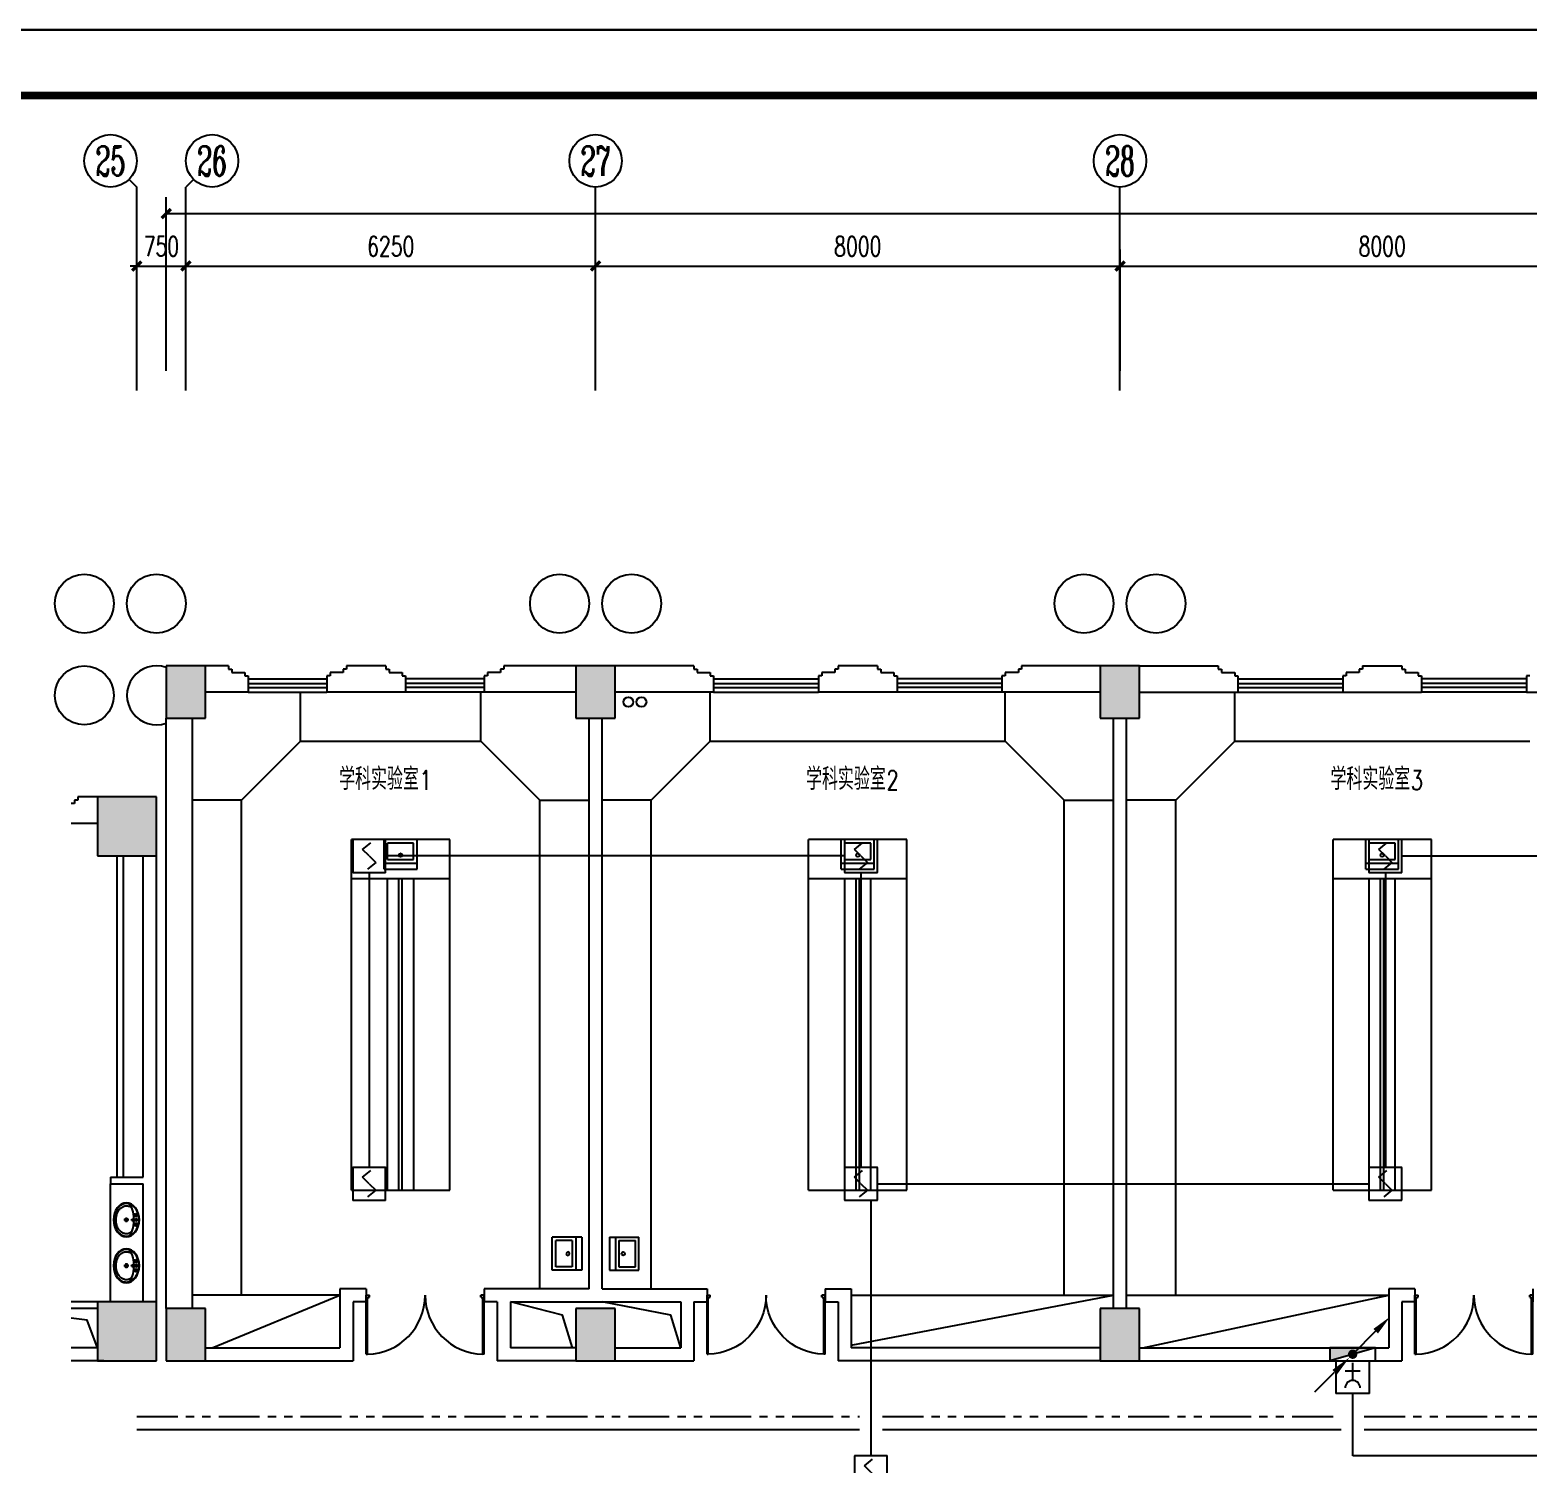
# Model space of a CAD drawing. Extents: x 190999 to 918899, y -200814 to 215286.
# Drawn here: x 563156 to 586010, y 49911 to 71786 of the extents above; entities that cross this region are included whole.
import ezdxf
from ezdxf.enums import TextEntityAlignment as Align

# ---------------------------------------------------------------- set-up
doc = ezdxf.new("R2010")
doc.units = 0
doc.header["$LTSCALE"] = 1000
doc.header["$MEASUREMENT"] = 0
doc.linetypes.add('PHANTOM2', pattern=[1.25, 0.625, -0.125, 0.125, -0.125, 0.125, -0.125])
doc.layers.get('Defpoints').update_dxf_attribs({"color": 1})
for name, color, linetype in [('00-EQUIP', 3, 'Continuous'), ('00-LWIRE', 4, 'Continuous'), ('00-WIRE-4', 6, 'Continuous'), ('A-卫生间', 250, 'Continuous'), ('A-墙线', 2, 'Continuous'), ('A-外包装修', 250, 'Continuous'), ('A-外窗', 145, 'Continuous'), ('A-家具', 250, 'Continuous'), ('A-门', 167, 'Continuous'), ('AXIS', 3, 'Continuous'), ('AXIS_TEXT', 7, 'Continuous'), ('COLUMN', 2, 'Continuous'), ('EQUIP_消火栓', 1, 'Continuous'), ('PUB_HATCH', 250, 'Continuous'), ('图框', 189, 'Continuous'), ('房间名称', 7, 'Continuous'), ('洞口线', 165, 'Continuous'), ('雨水管', 151, 'Continuous')]:
    doc.layers.add(name, color=color, linetype=linetype)
doc.styles.add('_TCH_AXIS', font='COMPLEX', dxfattribs={"bigfont": 'GBCBIG'})
doc.styles.add('_TCH_DIM', font='SIMPLEX', dxfattribs={"bigfont": 'GBCBIG'})
doc.styles.add('COMPLEX', font='COMPLEX')
doc.styles.add('DIM_FONT', font='SIMPLEX', dxfattribs={"width": 0.7, "bigfont": 'GBCBIG'})
doc.styles.get("Standard").update_dxf_attribs({"font": 'simhei.ttf'})
doc.styles.add('XXK', font='romans.shx', dxfattribs={"width": 0.75, "bigfont": 'hzf.shx'})
doc.styles.add('zz-1', font='arial.ttf', dxfattribs={"width": 0.8})
doc.linetypes.add('BIG-DLINE', pattern='A,1,-0.15,["D",XXK,S=0.2,R=0,X=-0.1,Y=-0.09],-0.2', length=1.35)
doc.dimstyles.new('DIMN', dxfattribs={"dimtxt": 300, "dimasz": 100, "dimexe": 250, "dimexo": 300, "dimgap": 150, "dimtad": 1, "dimdec": 0, "dimzin": 0, "dimdsep": 46, "dimtxsty": 'DIM_FONT', "dimblk": 'ARCHTICK', "dimcen": 0.09, "dimclrt": 7, "dimazin": 2, "dimtfac": 1, "dimtdec": 0, "dimtix": 1, "dimtmove": 2, "dimatfit": 3, "dimfxl": 0, "dimtolj": 1, "dimtzin": 0, "dimarcsym": 0})

# ---------------------------------------------------------------- blocks, each defined once
blk = doc.blocks.new('TJAD_TK_A0')
at = {"layer": '图框'}
for p, q in [((2162, 399.3), (973, 399.3)), ((973, -441.7), (2162, -441.7))]:
    blk.add_line(p, q, dxfattribs=at)
at = {"layer": '图框', "const_width": 1.2}
blk.add_lwpolyline([(2152, -431.7), (2152, 389.3), (998, 389.3), (998, -431.7)], close=True, dxfattribs=at)
blk = doc.blocks.new('m1800')
at = {"layer": 'A-墙线'}
for p, q in [((-900, -100), (-900, 100)), ((900, -100), (900, 100))]:
    blk.add_line(p, q, dxfattribs=at)
at = {"layer": 'A-门'}
for p, q in [((-900, 900), (-900, 0)), ((-900, 900), (-880, 900)), ((-880, 900), (-880, 50)), ((880, 900), (880, 50)), ((900, 900), (880, 900)), ((900, 900), (900, 0)), ((-900, 50), (-870, 50)), ((-900, 0), (-850, 0)), ((-870, 50), (-870, 30)), ((-870, 30), (-850, 30)), ((-850, 30), (-850, 0)), ((850, 30), (850, 0)), ((870, 30), (850, 30)), ((900, 0), (850, 0)), ((870, 50), (870, 30)), ((900, 50), (870, 50))]:
    blk.add_line(p, q, dxfattribs=at)
for centre, start, end in [((-900, 0), 0, 88.7267), ((900, 0), 91.2733, 180)]:
    blk.add_arc(centre, 900, start, end, dxfattribs=at)
blk = doc.blocks.new('手盆')
at = {"layer": 'A-卫生间'}
for p, q in [((113, 12), (46, 16)), ((160, 0), (235, 0)), ((198, -37), (198, 38)), ((113, -11), (46, -16))]:
    blk.add_line(p, q, dxfattribs=at)
for centre, major_axis, ratio, start_param, end_param in [((198, 0), (0, 259), 0.763797, 3.141593, 9.424778), ((194, 0), (0, 259), 0.413212, 0.351725, 1.519021), ((106, 0), (0, 13.9), 0.9, 3.760941, 5.663837), ((194, 0), (0, 259), 0.413212, 1.620217, 2.789865)]:
    blk.add_ellipse(centre, major_axis=major_axis, ratio=ratio, start_param=start_param, end_param=end_param, dxfattribs=at)
for centre, major_axis in [((46, 0), (0, 15.8)), ((56, 71), (0, 20.6)), ((56, 71), (0, 15.6)), ((198, 0), (0, 23.4)), ((56, -71), (0, 20.6)), ((56, -71), (0, 15.6))]:
    blk.add_ellipse(centre, major_axis=major_axis, ratio=0.9, dxfattribs=at)
for points, knots in [([(198, -249), (204, -249), (211, -249), (228, -246), (239, -243), (260, -236), (270, -231), (290, -218), (299, -211), (317, -194), (325, -185), (340, -164), (347, -153), (360, -129), (365, -116), (374, -90), (378, -76), (383, -48), (385, -34), (387, -5), (387, 9), (385, 38), (383, 52), (377, 80), (373, 94), (364, 120), (358, 133), (345, 156), (338, 167), (323, 187), (314, 197), (296, 213), (287, 220), (267, 232), (257, 237), (236, 244), (225, 247), (204, 249), (193, 249), (171, 247), (161, 245), (140, 237), (129, 232), (110, 221), (100, 213), (82, 197), (74, 188), (58, 168), (51, 157), (38, 133), (32, 121), (23, 95), (19, 81), (13, 53), (11, 39), (9, 10), (9, -4), (10, -33), (12, -47), (18, -75), (21, -89), (30, -115), (36, -128), (48, -152), (55, -163), (70, -184), (78, -193), (96, -210), (105, -218), (125, -230), (135, -235), (156, -243), (167, -246), (184, -249), (191, -249), (198, -249)], [0, 0, 0, 0, 0.105369, 0.105369, 0.278747, 0.278747, 0.452125, 0.452125, 0.625504, 0.625504, 0.798882, 0.798882, 0.97226, 0.97226, 1.145639, 1.145639, 1.319017, 1.319017, 1.492395, 1.492395, 1.665774, 1.665774, 1.839152, 1.839152, 2.01253, 2.01253, 2.185909, 2.185909, 2.359287, 2.359287, 2.532665, 2.532665, 2.706044, 2.706044, 2.879422, 2.879422, 3.0528, 3.0528, 3.226179, 3.226179, 3.399557, 3.399557, 3.572935, 3.572935, 3.746313, 3.746313, 3.919692, 3.919692, 4.09307, 4.09307, 4.266448, 4.266448, 4.439827, 4.439827, 4.613205, 4.613205, 4.786583, 4.786583, 4.959962, 4.959962, 5.13334, 5.13334, 5.306718, 5.306718, 5.480097, 5.480097, 5.653475, 5.653475, 5.826853, 5.826853, 6.000232, 6.000232, 6.17361, 6.17361, 6.283185, 6.283185, 6.283185, 6.283185]), ([(119, -185), (121, -187), (123, -188), (130, -193), (135, -196), (146, -202), (152, -205), (163, -209), (169, -210), (180, -213), (186, -214), (194, -214), (196, -214), (198, -214), (204, -214), (209, -214), (222, -212), (229, -210), (241, -206), (245, -204), (254, -200), (259, -197), (269, -191), (275, -187), (286, -178), (291, -173), (300, -162), (304, -158), (314, -145), (319, -137), (327, -123), (329, -118), (334, -107), (336, -101), (341, -89), (343, -83), (346, -71), (348, -64), (351, -49), (352, -40), (354, -22), (355, -13), (355, 5), (355, 14), (354, 32), (352, 41), (349, 58), (348, 66), (343, 81), (341, 89), (335, 104), (332, 111), (326, 125), (322, 132), (314, 144), (310, 150), (301, 162), (296, 167), (287, 177), (281, 181), (272, 189), (267, 192), (256, 199), (250, 202), (238, 207), (233, 209), (223, 211), (217, 212), (205, 214), (198, 214), (186, 213), (181, 213), (171, 211), (166, 210), (151, 205), (141, 200), (128, 191), (123, 188), (119, 185)], [5.740897, 5.740897, 5.740897, 5.740897, 5.780874, 5.780874, 5.896829, 5.896829, 6.012784, 6.012784, 6.128739, 6.128739, 6.240697, 6.240697, 6.283185, 6.283185, 6.283185, 6.399826, 6.399826, 6.5409, 6.5409, 6.634, 6.634, 6.7271, 6.7271, 6.852188, 6.852188, 6.977276, 6.977276, 7.077377, 7.077377, 7.229977, 7.229977, 7.317389, 7.317389, 7.404801, 7.404801, 7.497094, 7.497094, 7.589386, 7.589386, 7.712334, 7.712334, 7.835281, 7.835281, 7.958228, 7.958228, 8.081175, 8.081175, 8.194983, 8.194983, 8.30879, 8.30879, 8.422598, 8.422598, 8.537599, 8.537599, 8.6526, 8.6526, 8.767602, 8.767602, 8.884432, 8.884432, 8.982435, 8.982435, 9.119467, 9.119467, 9.224191, 9.224191, 9.328914, 9.328914, 9.470087, 9.470087, 9.571187, 9.571187, 9.672288, 9.672288, 9.874489, 9.874489, 9.967059, 9.967059, 9.967059, 9.967059])]:
    blk.add_open_spline(points, degree=3, knots=knots, dxfattribs=at)
blk.add_point((46, 0), dxfattribs=at)
blk = doc.blocks.new('$TwtSys$00000434')
for p, q in [((-0.5, 0.5), (-0.5, -0.5)), ((-0.5, -0.5), (0.5, 0.5)), ((0.5, 0.5), (-0.5, 0.5)), ((0.5, -0.5), (0.5, 0.5)), ((-0.5, -0.5), (0.5, -0.5))]:
    blk.add_line(p, q)
blk.add_solid([(0.5, -0.5), (0.5, 0.5), (-0.5, -0.5)])
blk = doc.blocks.new('_ArchTick')
at = {"const_width": 0.5}
blk.add_lwpolyline([(-0.7, -0.7), (0.7, 0.7)], dxfattribs=at)
blk = doc.blocks.new('*D1137')
at = {"layer": 'AXIS', "color": 0, "lineweight": -2}
for p, q in [((579785, 66586), (579785, 68436)), ((587785, 66586), (587785, 68436)), ((579785, 68186), (587785, 68186))]:
    blk.add_line(p, q, dxfattribs=at)
at = {"layer": 'Defpoints', "color": 0}
for p in [(587785, 68186), (579785, 66286), (587785, 66286)]:
    blk.add_point(p, dxfattribs=at)
at = {"layer": 'AXIS', "color": 0, "lineweight": -2, "xscale": 100, "yscale": 100, "zscale": 100, "rotation": 180}
blk.add_blockref('_ArchTick', (579785, 68186), dxfattribs=at)
at = {"layer": 'AXIS', "color": 0, "lineweight": -2, "xscale": 100, "yscale": 100, "zscale": 100}
blk.add_blockref('_ArchTick', (587785, 68186), dxfattribs=at)
at = {"layer": 'AXIS', "color": 7, "insert": (583785, 68486), "char_height": 300, "attachment_point": 5, "style": 'DIM_FONT'}
blk.add_mtext('\\A1;8000', dxfattribs=at)
blk = doc.blocks.new('*D1138')
at = {"layer": 'AXIS', "color": 0, "lineweight": -2}
for p, q in [((571785, 66586), (571785, 68436)), ((579785, 66586), (579785, 68436)), ((571785, 68186), (579785, 68186))]:
    blk.add_line(p, q, dxfattribs=at)
at = {"layer": 'Defpoints', "color": 0}
for p in [(579785, 68186), (571785, 66286), (579785, 66286)]:
    blk.add_point(p, dxfattribs=at)
at = {"layer": 'AXIS', "color": 0, "lineweight": -2, "xscale": 100, "yscale": 100, "zscale": 100, "rotation": 180}
blk.add_blockref('_ArchTick', (571785, 68186), dxfattribs=at)
at = {"layer": 'AXIS', "color": 0, "lineweight": -2, "xscale": 100, "yscale": 100, "zscale": 100}
blk.add_blockref('_ArchTick', (579785, 68186), dxfattribs=at)
at = {"layer": 'AXIS', "color": 7, "insert": (575785, 68486), "char_height": 300, "attachment_point": 5, "style": 'DIM_FONT'}
blk.add_mtext('\\A1;8000', dxfattribs=at)
blk = doc.blocks.new('*D1139')
at = {"layer": 'AXIS', "color": 0, "lineweight": -2}
for p, q in [((565535, 66586), (565535, 68436)), ((571785, 66586), (571785, 68436)), ((565535, 68186), (571785, 68186))]:
    blk.add_line(p, q, dxfattribs=at)
at = {"layer": 'Defpoints', "color": 0}
for p in [(571785, 68186), (565535, 66286), (571785, 66286)]:
    blk.add_point(p, dxfattribs=at)
at = {"layer": 'AXIS', "color": 0, "lineweight": -2, "xscale": 100, "yscale": 100, "zscale": 100, "rotation": 180}
blk.add_blockref('_ArchTick', (565535, 68186), dxfattribs=at)
at = {"layer": 'AXIS', "color": 0, "lineweight": -2, "xscale": 100, "yscale": 100, "zscale": 100}
blk.add_blockref('_ArchTick', (571785, 68186), dxfattribs=at)
at = {"layer": 'AXIS', "color": 7, "insert": (568660, 68486), "char_height": 300, "attachment_point": 5, "style": 'DIM_FONT'}
blk.add_mtext('\\A1;6250', dxfattribs=at)
blk = doc.blocks.new('*D1140')
at = {"layer": 'AXIS', "color": 0, "lineweight": -2}
for p, q in [((564785, 66586), (564785, 68436)), ((565535, 66586), (565535, 68436)), ((564785, 68186), (564685, 68186)), ((564785, 68186), (565535, 68186)), ((565535, 68186), (565635, 68186))]:
    blk.add_line(p, q, dxfattribs=at)
at = {"layer": 'Defpoints', "color": 0}
for p in [(565535, 68186), (564785, 66286), (565535, 66286)]:
    blk.add_point(p, dxfattribs=at)
at = {"layer": 'AXIS', "color": 0, "lineweight": -2, "xscale": 100, "yscale": 100, "zscale": 100}
blk.add_blockref('_ArchTick', (564785, 68186), dxfattribs=at)
at = {"layer": 'AXIS', "color": 0, "lineweight": -2, "xscale": 100, "yscale": 100, "zscale": 100, "rotation": 180}
blk.add_blockref('_ArchTick', (565535, 68186), dxfattribs=at)
at = {"layer": 'AXIS', "color": 7, "insert": (565160, 68486), "char_height": 300, "attachment_point": 5, "style": 'DIM_FONT'}
blk.add_mtext('\\A1;750', dxfattribs=at)
blk = doc.blocks.new('*D1141')
at = {"layer": 'AXIS', "color": 0, "lineweight": -2}
for p, q in [((565235, 66586), (565235, 69236)), ((642484, 66586), (642484, 69236)), ((565235, 68986), (642484, 68986))]:
    blk.add_line(p, q, dxfattribs=at)
at = {"layer": 'Defpoints', "color": 0}
for p in [(642484, 68986), (565235, 66286), (642484, 66286)]:
    blk.add_point(p, dxfattribs=at)
at = {"layer": 'AXIS', "color": 0, "lineweight": -2, "xscale": 100, "yscale": 100, "zscale": 100, "rotation": 180}
blk.add_blockref('_ArchTick', (565235, 68986), dxfattribs=at)
at = {"layer": 'AXIS', "color": 0, "lineweight": -2, "xscale": 100, "yscale": 100, "zscale": 100}
blk.add_blockref('_ArchTick', (642484, 68986), dxfattribs=at)
at = {"layer": 'AXIS', "color": 7, "insert": (603859, 69286), "char_height": 300, "attachment_point": 5, "style": 'DIM_FONT'}
blk.add_mtext('\\A1;77250', dxfattribs=at)
blk = doc.blocks.new('_AXISO')
blk.add_circle((0, 0), 0.5)
at = {"layer": 'AXIS_TEXT', "style": 'COMPLEX', "width": 1.041667}
blk.add_attdef('A', text='', height=0.56, dxfattribs=at).set_placement((-0.25, -0.28), (0.25, -0.28), align=Align.FIT)
blk = doc.blocks.new('$plan$00001609')
at = {"linetype": 'Continuous'}
for p, q in [((0, -251), (0, 251)), ((0, 251), (450, 251)), ((93, -251), (93, 251)), ((450, 251), (450, -251)), ((146, -199), (146, 199)), ((146, 199), (397, 199)), ((397, 199), (397, -199)), ((146, -199), (397, -199)), ((0, -251), (450, -251))]:
    blk.add_line(p, q, dxfattribs=at)
blk.add_line((238, 2), (238, 0))
blk.add_arc((212, 0), 26, 4.716, 0, dxfattribs=at)
at = {"style": 'zz-1'}
for tag in ['YSIZE', 'XSIZE']:
    blk.add_attdef(tag, (0, 0), '', height=0.5, dxfattribs=at)
blk = doc.blocks.new('_LINKPT1')
at = {"color": 0}
blk.add_line((0, 0), (0, 0), dxfattribs=at)
blk = doc.blocks.new('J62IR8YJ')
for p, q in [((-0.5, 1), (0.5, 1)), ((-0.5, 0), (-0.5, 1)), ((0.5, 1), (0.5, 0)), ((0, 0.598), (0, 0.06)), ((0.5, 0), (-0.5, 0)), ((-0.231, 0.312), (0.231, 0.312))]:
    blk.add_line(p, q)
at = {"const_width": 0.04, "flags": 128}
blk.add_lwpolyline([(-0.5, 0), (-0.5, 1), (0.5, 1), (0.5, 0)], close=True, dxfattribs=at)
blk.add_arc((0, 0.829), 0.231, 180, 0)
at = {"xscale": 0.002, "yscale": 0.00200000000000955, "zscale": 0.002}
for p in [(0, 1), (-0.5, 0.5), (0.5, 0.5), (0, 0)]:
    blk.add_blockref('_LINKPT1', p, dxfattribs=at)
at = {"flags": 9}
blk.add_attdef('A', (0, 0), '', height=0.00002, dxfattribs=at)
blk = doc.blocks.new('3S1KCGW2')
for p, q in [((0.5, 0.5), (-0.5, 0.5)), ((-0.5, 0.5), (-0.5, -0.5)), ((0.5, -0.5), (0.5, 0.5)), ((-0.2, 0.2), (0.05, 0.4)), ((0, 0), (-0.2, 0.2)), ((0, 0), (0.2, -0.2)), ((0.2, -0.2), (-0.05, -0.4)), ((-0.5, -0.5), (0.5, -0.5))]:
    blk.add_line(p, q)
at = {"const_width": 0.04, "flags": 128}
blk.add_lwpolyline([(-0.5, -0.5), (-0.5, 0.5), (0.5, 0.5), (0.5, -0.5)], close=True, dxfattribs=at)
at = {"xscale": 0.002, "yscale": 0.002, "zscale": 0.002}
for p in [(0, 0.5), (-0.5, 0), (0.5, 0), (0, -0.5)]:
    blk.add_blockref('_LINKPT1', p, dxfattribs=at)
at = {"flags": 9}
blk.add_attdef('A', (0, 0), '', height=0.00002, dxfattribs=at)
blk = doc.blocks.new('_WRLD1L')
for p, q in [((0.7, 0.7), (0, 0)), ((0.104, 0.104), (0.104, 0.104)), ((-0.104, -0.104), (-0.104, -0.104))]:
    blk.add_line(p, q)
at = {"const_width": 0.142}
blk.add_lwpolyline([(-0.071, 0, 1), (0.071, 0, 1)], format="xyb", close=True, dxfattribs=at)
blk.add_solid([(0.63, 0.77), (0.77, 0.63), (1.15, 1.15)])
at = {"width": 0.8, "flags": 9}
blk.add_attdef('A', (0, 0), '', height=0.00002, dxfattribs=at)
blk = doc.blocks.new('_WRLD10L')
for p, q in [((1.15, 1.15), (0.55, 0.55)), ((0.104, 0.104), (0.104, 0.104)), ((-0.104, -0.104), (-0.104, -0.104))]:
    blk.add_line(p, q)
at = {"const_width": 0.142}
blk.add_lwpolyline([(-0.071, 0, 1), (0.071, 0, 1)], format="xyb", close=True, dxfattribs=at)
blk.add_solid([(0.62, 0.48), (0.48, 0.62), (0.1, 0.1)])
at = {"width": 0.8, "flags": 9}
blk.add_attdef('A', (0, 0), '', height=0.00002, dxfattribs=at)

msp = doc.modelspace()

# ---------------------------------------------------------------- hatches: boundary and pattern name
at = {"layer": 'PUB_HATCH'}
for points in [[(565234.6, 61286.5), (565834.6, 61286.5), (565834.6, 62086.5), (565234.6, 62086.5)], [(571484.6, 61286.5), (572084.6, 61286.5), (572084.6, 62086.5), (571484.6, 62086.5)], [(579484.6, 61286.5), (580084.6, 61286.5), (580084.6, 62086.5), (579484.6, 62086.5)], [(564184.6, 59186.5), (565084.6, 59186.5), (565084.6, 60086.5), (564184.6, 60086.5)], [(564184.6, 51486.5), (565084.6, 51486.5), (565084.6, 52386.5), (564184.6, 52386.5)], [(565234.6, 51486.5), (565834.6, 51486.5), (565834.6, 52286.5), (565234.6, 52286.5)], [(571484.6, 51486.5), (572084.6, 51486.5), (572084.6, 52286.5), (571484.6, 52286.5)], [(579484.6, 51486.5), (580084.6, 51486.5), (580084.6, 52286.5), (579484.6, 52286.5)]]:
    msp.add_hatch(color=256, dxfattribs=at).paths.add_polyline_path(points)

# ---------------------------------------------------------------- linework, layer by layer
at = {"layer": '00-WIRE-4'}
for p, q in [((575582.9, 59186.5), (568580.2, 59186.5)), ((584082.9, 59186.5), (591467.9, 59186.5)), ((568330.2, 58936.5), (568330.2, 54436.5)), ((575832.9, 58936.5), (575832.9, 54436.5)), ((583832.9, 58936.5), (583832.9, 54436.5)), ((576082.9, 54186.5), (583582.9, 54186.5)), ((575984.6, 53936.5), (575984.6, 50036.5)), ((583334.3, 50036.5), (583334.3, 50986.5)), ((587267.9, 50036.5), (583334.3, 50036.5))]:
    msp.add_line(p, q, dxfattribs=at)
at = {"layer": '00-WIRE-4', "linetype": 'PHANTOM2'}
for p, q in [((564784.6, 50636.5), (575809.6, 50636.5)), ((576159.6, 50636.5), (583159.3, 50636.5)), ((583509.3, 50636.5), (608059.9, 50636.5))]:
    msp.add_line(p, q, dxfattribs=at)
at = {"layer": '00-WIRE-4', "linetype": 'BIG-DLINE'}
for p, q in [((564784.6, 50436.5), (575809.6, 50436.5)), ((576159.6, 50436.5), (583159.3, 50436.5)), ((583509.3, 50436.5), (608059.9, 50436.5))]:
    msp.add_line(p, q, dxfattribs=at)
at = {"layer": 'A-卫生间'}
for p, q in [((564484.6, 54286.5), (564484.6, 59186.5)), ((564584.6, 54286.5), (564584.6, 59186.5)), ((564384.6, 52386.5), (564384.6, 54186.5))]:
    msp.add_line(p, q, dxfattribs=at)
at = {"layer": 'A-墙线'}
for p, q in [((566184.6, 62086.5), (565834.6, 62086.5)), ((566184.6, 62086.5), (566184.6, 62036.5)), ((566184.6, 62036.5), (566234.6, 62036.5)), ((566234.6, 62036.5), (566234.6, 61986.5)), ((566234.6, 61986.5), (566434.6, 61986.5)), ((566434.6, 61986.5), (566434.6, 61936.5)), ((566434.6, 61936.5), (566484.6, 61936.5)), ((566484.6, 61936.5), (566484.6, 61686.5)), ((567734.6, 61936.5), (567684.6, 61936.5)), ((567684.6, 61936.5), (567684.6, 61686.5)), ((567734.6, 61986.5), (567734.6, 61936.5)), ((567934.6, 61986.5), (567734.6, 61986.5)), ((567934.6, 62036.5), (567934.6, 61986.5)), ((567984.6, 62036.5), (567934.6, 62036.5)), ((568584.6, 62086.5), (567984.6, 62086.5)), ((567984.6, 62086.5), (567984.6, 62036.5)), ((568584.6, 62086.5), (568584.6, 62036.5)), ((568584.6, 62036.5), (568634.6, 62036.5)), ((568634.6, 62036.5), (568634.6, 61986.5)), ((568634.6, 61986.5), (568834.6, 61986.5)), ((568834.6, 61986.5), (568834.6, 61936.5)), ((568834.6, 61936.5), (568884.6, 61936.5)), ((568884.6, 61936.5), (568884.6, 61686.5)), ((570134.6, 61936.5), (570084.6, 61936.5)), ((570084.6, 61936.5), (570084.6, 61686.5)), ((570134.6, 61986.5), (570134.6, 61936.5)), ((570334.6, 61986.5), (570134.6, 61986.5)), ((570334.6, 62036.5), (570334.6, 61986.5)), ((570384.6, 62036.5), (570334.6, 62036.5)), ((571484.6, 62086.5), (570384.6, 62086.5)), ((570384.6, 62086.5), (570384.6, 62036.5)), ((573284.6, 62086.5), (572084.6, 62086.5)), ((573284.6, 62086.5), (573284.6, 62036.5)), ((573284.6, 62036.5), (573334.6, 62036.5)), ((573334.6, 62036.5), (573334.6, 61986.5)), ((573334.6, 61986.5), (573534.6, 61986.5)), ((573534.6, 61986.5), (573534.6, 61936.5)), ((573534.6, 61936.5), (573584.6, 61936.5)), ((573584.6, 61936.5), (573584.6, 61686.5)), ((575234.6, 61936.5), (575184.6, 61936.5)), ((575184.6, 61936.5), (575184.6, 61686.5)), ((575234.6, 61986.5), (575234.6, 61936.5)), ((575434.6, 61986.5), (575234.6, 61986.5)), ((575434.6, 62036.5), (575434.6, 61986.5)), ((575484.6, 62036.5), (575434.6, 62036.5)), ((576084.6, 62086.5), (575484.6, 62086.5)), ((575484.6, 62086.5), (575484.6, 62036.5)), ((576084.6, 62086.5), (576084.6, 62036.5)), ((576084.6, 62036.5), (576134.6, 62036.5)), ((576134.6, 62036.5), (576134.6, 61986.5)), ((576134.6, 61986.5), (576334.6, 61986.5)), ((576334.6, 61986.5), (576334.6, 61936.5)), ((576334.6, 61936.5), (576384.6, 61936.5)), ((576384.6, 61936.5), (576384.6, 61686.5)), ((578034.6, 61936.5), (577984.6, 61936.5)), ((577984.6, 61936.5), (577984.6, 61686.5)), ((578034.6, 61986.5), (578034.6, 61936.5)), ((578234.6, 61986.5), (578034.6, 61986.5)), ((578234.6, 62036.5), (578234.6, 61986.5)), ((578284.6, 62036.5), (578234.6, 62036.5)), ((579484.6, 62086.5), (578284.6, 62086.5)), ((578284.6, 62086.5), (578284.6, 62036.5)), ((580084.6, 62086.5), (581284.6, 62086.5)), ((581284.6, 62086.5), (581284.6, 62036.5)), ((581284.6, 62036.5), (581334.6, 62036.5)), ((581334.6, 62036.5), (581334.6, 61986.5)), ((581334.6, 61986.5), (581534.6, 61986.5)), ((581534.6, 61986.5), (581534.6, 61936.5)), ((581534.6, 61936.5), (581584.6, 61936.5)), ((581584.6, 61936.5), (581584.6, 61686.5)), ((583234.6, 61936.5), (583184.6, 61936.5)), ((583184.6, 61936.5), (583184.6, 61686.5)), ((583234.6, 61986.5), (583234.6, 61936.5)), ((583434.6, 61986.5), (583234.6, 61986.5)), ((583434.6, 62036.5), (583434.6, 61986.5)), ((583484.6, 62036.5), (583434.6, 62036.5)), ((583484.6, 62086.5), (584084.6, 62086.5)), ((583484.6, 62086.5), (583484.6, 62036.5)), ((584084.6, 62086.5), (584084.6, 62036.5)), ((584084.6, 62036.5), (584134.6, 62036.5)), ((584134.6, 62036.5), (584134.6, 61986.5)), ((584134.6, 61986.5), (584334.6, 61986.5)), ((584334.6, 61986.5), (584334.6, 61936.5)), ((584334.6, 61936.5), (584384.6, 61936.5)), ((584384.6, 61936.5), (584384.6, 61686.5)), ((586034.6, 61936.5), (585984.6, 61936.5)), ((585984.6, 61936.5), (585984.6, 61686.5)), ((566484.6, 61686.5), (565834.6, 61686.5)), ((568884.6, 61686.5), (567684.6, 61686.5)), ((571484.6, 61686.5), (570084.6, 61686.5)), ((573584.6, 61686.5), (572084.6, 61686.5)), ((576384.6, 61686.5), (575184.6, 61686.5)), ((579484.6, 61686.5), (577984.6, 61686.5)), ((580084.6, 61686.5), (581584.6, 61686.5)), ((583184.6, 61686.5), (584384.6, 61686.5)), ((585984.6, 61686.5), (587484.6, 61686.5)), ((565234.6, 52286.5), (565234.6, 61286.5)), ((565634.6, 52286.5), (565634.6, 61286.5)), ((571684.6, 52586.5), (571684.6, 61286.5)), ((571884.6, 52586.5), (571884.6, 61286.5)), ((579684.6, 52286.5), (579684.6, 61286.5)), ((579884.6, 52286.5), (579884.6, 61286.5)), ((563834.6, 59986.5), (563784.6, 59986.5)), ((563834.6, 60036.5), (563834.6, 59986.5)), ((563884.6, 60036.5), (563834.6, 60036.5)), ((564184.6, 60086.5), (563884.6, 60086.5)), ((563884.6, 60086.5), (563884.6, 60036.5)), ((563784.6, 59686.5), (564184.6, 59686.5)), ((564884.6, 54286.5), (564884.6, 59186.5)), ((565084.6, 52286.5), (565084.6, 59186.5)), ((564384.6, 54286.5), (564884.6, 54286.5)), ((564384.6, 54286.5), (564384.6, 54186.5)), ((564384.6, 54186.5), (564884.6, 54186.5)), ((564884.6, 52386.5), (564884.6, 54186.5)), ((568284.6, 52586.5), (567884.6, 52586.5)), ((567884.6, 52586.5), (567884.6, 51686.5)), ((571684.6, 52586.5), (570084.6, 52586.5)), ((571884.6, 52586.5), (573484.6, 52586.5)), ((575284.6, 52586.5), (575684.6, 52586.5)), ((575684.6, 52586.5), (575684.6, 51686.5)), ((584284.6, 52586.5), (583884.6, 52586.5)), ((583884.6, 52586.5), (583884.6, 51686.5)), ((564184.6, 52386.5), (563784.6, 52386.5)), ((568284.6, 52386.5), (568084.6, 52386.5)), ((568084.6, 52386.5), (568084.6, 51486.5)), ((570284.6, 52386.5), (570084.6, 52386.5)), ((570284.6, 52386.5), (570284.6, 51486.5)), ((570484.6, 52386.5), (573084.6, 52386.5)), ((570484.6, 52386.5), (570484.6, 51686.5)), ((573084.6, 52386.5), (573084.6, 51686.5)), ((573284.6, 52386.5), (573484.6, 52386.5)), ((573284.6, 52386.5), (573284.6, 51486.5)), ((575284.6, 52386.5), (575484.6, 52386.5)), ((575484.6, 52386.5), (575484.6, 51486.5)), ((584284.6, 52386.5), (584084.6, 52386.5)), ((584084.6, 52386.5), (584084.6, 51486.5)), ((564184.6, 52286.5), (563784.6, 52286.5)), ((564184.6, 51686.5), (563784.6, 51686.5)), ((565834.6, 51686.5), (567884.6, 51686.5)), ((571484.6, 51686.5), (570484.6, 51686.5)), ((572084.6, 51686.5), (573084.6, 51686.5)), ((579484.6, 51686.5), (575684.6, 51686.5)), ((580084.6, 51686.5), (583884.6, 51686.5)), ((564284.6, 51486.5), (563784.6, 51486.5)), ((565834.6, 51486.5), (568084.6, 51486.5)), ((571484.6, 51486.5), (570284.6, 51486.5)), ((572084.6, 51486.5), (573284.6, 51486.5)), ((579484.6, 51486.5), (575484.6, 51486.5)), ((580084.6, 51486.5), (584084.6, 51486.5))]:
    msp.add_line(p, q, dxfattribs=at)
at = {"layer": 'A-外包装修'}
for centre in [(563984.6, 63036.5), (565084.6, 63036.5), (571234.6, 63036.5), (572334.6, 63036.5), (579234.6, 63036.5), (580334.6, 63036.5), (563984.6, 61636.5)]:
    msp.add_circle(centre, 450, dxfattribs=at)
msp.add_arc((565084.6, 61636.5), 450, 70.52878, 289.47122, dxfattribs=at)
at = {"layer": 'A-外窗'}
for p, q in [((566484.6, 61886.5), (567684.6, 61886.5)), ((566484.6, 61816.5), (567684.6, 61816.5)), ((566484.6, 61756.5), (567684.6, 61756.5)), ((570084.6, 61886.5), (568884.6, 61886.5)), ((570084.6, 61816.5), (568884.6, 61816.5)), ((570084.6, 61756.5), (568884.6, 61756.5)), ((573584.6, 61886.5), (575184.6, 61886.5)), ((573584.6, 61816.5), (575184.6, 61816.5)), ((573584.6, 61756.5), (575184.6, 61756.5)), ((577984.6, 61886.5), (576384.6, 61886.5)), ((577984.6, 61816.5), (576384.6, 61816.5)), ((577984.6, 61756.5), (576384.6, 61756.5)), ((581584.6, 61886.5), (583184.6, 61886.5)), ((581584.6, 61816.5), (583184.6, 61816.5)), ((581584.6, 61756.5), (583184.6, 61756.5)), ((585984.6, 61886.5), (584384.6, 61886.5)), ((585984.6, 61816.5), (584384.6, 61816.5)), ((585984.6, 61756.5), (584384.6, 61756.5)), ((566484.6, 61686.5), (567684.6, 61686.5)), ((570084.6, 61686.5), (568884.6, 61686.5)), ((573584.6, 61686.5), (575184.6, 61686.5)), ((577984.6, 61686.5), (576384.6, 61686.5)), ((581584.6, 61686.5), (583184.6, 61686.5)), ((585984.6, 61686.5), (584384.6, 61686.5))]:
    msp.add_line(p, q, dxfattribs=at)
at = {"layer": 'A-家具'}
for p, q in [((567284.6, 60936.5), (567284.6, 61686.5)), ((570034.6, 60936.5), (570034.6, 61686.5)), ((573534.6, 60936.5), (573534.6, 61686.5)), ((578034.6, 60936.5), (578034.6, 61686.5)), ((581534.6, 60936.5), (581534.6, 61686.5)), ((567284.6, 60936.5), (566384.6, 60036.5)), ((567284.6, 60936.5), (570034.6, 60936.5)), ((570034.6, 60936.5), (570934.6, 60036.5)), ((573534.6, 60936.5), (572634.6, 60036.5)), ((573534.6, 60936.5), (578034.6, 60936.5)), ((578034.6, 60936.5), (578934.6, 60036.5)), ((581534.6, 60936.5), (580634.6, 60036.5)), ((581534.6, 60936.5), (586034.6, 60936.5)), ((566384.6, 60036.5), (565634.6, 60036.5)), ((566384.6, 52486.5), (566384.6, 60036.5)), ((570934.6, 52586.5), (570934.6, 60036.5)), ((570934.6, 60036.5), (571684.6, 60036.5)), ((572634.6, 60036.5), (571884.6, 60036.5)), ((572634.6, 52586.5), (572634.6, 60036.5)), ((578934.6, 52486.5), (578934.6, 60036.5)), ((578934.6, 60036.5), (579684.6, 60036.5)), ((580634.6, 60036.5), (579884.6, 60036.5)), ((580634.6, 52486.5), (580634.6, 60036.5)), ((568059.6, 54086.5), (568059.6, 59436.5)), ((569559.6, 59436.5), (568059.6, 59436.5)), ((569559.6, 54086.5), (569559.6, 59436.5)), ((575034.6, 54086.5), (575034.6, 59436.5)), ((576534.6, 59436.5), (575034.6, 59436.5)), ((576534.6, 54086.5), (576534.6, 59436.5)), ((583034.6, 54086.5), (583034.6, 59436.5)), ((584534.6, 59436.5), (583034.6, 59436.5)), ((584534.6, 54086.5), (584534.6, 59436.5)), ((569559.6, 58836.5), (568059.6, 58836.5)), ((568609.6, 54086.5), (568609.6, 58836.5)), ((568784.6, 54086.5), (568784.6, 58836.5)), ((568834.6, 54086.5), (568834.6, 58836.5)), ((569009.6, 54086.5), (569009.6, 58836.5)), ((576534.6, 58836.5), (575034.6, 58836.5)), ((575584.6, 54086.5), (575584.6, 58836.5)), ((575759.6, 54086.5), (575759.6, 58836.5)), ((575809.6, 54086.5), (575809.6, 58836.5)), ((575984.6, 54086.5), (575984.6, 58836.5)), ((584534.6, 58836.5), (583034.6, 58836.5)), ((583584.6, 54086.5), (583584.6, 58836.5)), ((583759.6, 54086.5), (583759.6, 58836.5)), ((583809.6, 54086.5), (583809.6, 58836.5)), ((583984.6, 54086.5), (583984.6, 58836.5)), ((568059.6, 54086.5), (569559.6, 54086.5)), ((575034.6, 54086.5), (576534.6, 54086.5)), ((583034.6, 54086.5), (584534.6, 54086.5)), ((567884.6, 52486.5), (565634.6, 52486.5)), ((565934.6, 51686.5), (567884.6, 52486.5)), ((575684.6, 52486.5), (579684.6, 52486.5)), ((575684.6, 51724.6), (579684.6, 52486.5)), ((579884.6, 52486.5), (583884.6, 52486.5)), ((580134.6, 51686.5), (583884.6, 52486.5))]:
    msp.add_line(p, q, dxfattribs=at)
at = {"layer": 'AXIS'}
for p, q in [((564667.4, 69507.3), (564784.6, 69390.2)), ((565651.7, 69507.3), (565534.6, 69390.2)), ((564784.6, 66286.5), (564784.6, 69390.2)), ((565534.6, 66286.5), (565534.6, 69390.2)), ((571784.6, 66286.5), (571784.6, 69390.2)), ((579784.6, 66286.5), (579784.6, 69390.2))]:
    msp.add_line(p, q, dxfattribs=at)
at = {"layer": 'COLUMN'}
for p, q in [((565834.6, 62086.5), (565234.6, 62086.5)), ((565234.6, 62086.5), (565234.6, 61286.5)), ((565834.6, 61286.5), (565834.6, 62086.5)), ((572084.6, 62086.5), (571484.6, 62086.5)), ((571484.6, 62086.5), (571484.6, 61286.5)), ((572084.6, 61286.5), (572084.6, 62086.5)), ((580084.6, 62086.5), (579484.6, 62086.5)), ((579484.6, 62086.5), (579484.6, 61286.5)), ((580084.6, 61286.5), (580084.6, 62086.5)), ((565234.6, 61286.5), (565834.6, 61286.5)), ((571484.6, 61286.5), (572084.6, 61286.5)), ((579484.6, 61286.5), (580084.6, 61286.5)), ((565084.6, 60086.5), (564184.6, 60086.5)), ((564184.6, 60086.5), (564184.6, 59186.5)), ((565084.6, 59186.5), (565084.6, 60086.5)), ((564184.6, 59186.5), (565084.6, 59186.5)), ((565084.6, 52386.5), (564184.6, 52386.5)), ((564184.6, 52386.5), (564184.6, 51486.5)), ((565084.6, 51486.5), (565084.6, 52386.5)), ((565834.6, 52286.5), (565234.6, 52286.5)), ((565234.6, 52286.5), (565234.6, 51486.5)), ((565834.6, 51486.5), (565834.6, 52286.5)), ((572084.6, 52286.5), (571484.6, 52286.5)), ((571484.6, 52286.5), (571484.6, 51486.5)), ((572084.6, 51486.5), (572084.6, 52286.5)), ((580084.6, 52286.5), (579484.6, 52286.5)), ((579484.6, 52286.5), (579484.6, 51486.5)), ((580084.6, 51486.5), (580084.6, 52286.5)), ((564184.6, 51486.5), (565084.6, 51486.5)), ((565234.6, 51486.5), (565834.6, 51486.5)), ((571484.6, 51486.5), (572084.6, 51486.5)), ((579484.6, 51486.5), (580084.6, 51486.5))]:
    msp.add_line(p, q, dxfattribs=at)
at = {"layer": '洞口线', "ltscale": 2}
for points in [[(571434.6, 51686.5), (571280.5, 52184.8), (570484.6, 52386.5)], [(573084.6, 51686.5), (572930.5, 52184.8), (571883.2, 52386.5)], [(564184.6, 51686.5), (564030.5, 52105.2), (563784.6, 52138.3)]]:
    msp.add_lwpolyline(points, dxfattribs=at)
at = {"layer": '雨水管'}
for centre in [(572284.6, 61536.5), (572484.6, 61536.5)]:
    msp.add_circle(centre, 75, dxfattribs=at)

# ---------------------------------------------------------------- block references
at = {"xscale": -1}
for p in [(564824.6, 53636.5), (564824.6, 52936.5)]:
    msp.add_blockref('手盆', p, dxfattribs=at)
at = {"layer": '00-EQUIP', "xscale": 500, "yscale": 500, "zscale": 500}
for p in [(568330.2, 59186.5), (575832.9, 59186.5), (583832.9, 59186.5), (568330.2, 54186.5), (575832.9, 54186.5), (583832.9, 54186.5), (575984.6, 49786.5)]:
    msp.add_blockref('3S1KCGW2', p, dxfattribs=at)
at = {"layer": '00-EQUIP', "xscale": 500, "yscale": 500, "zscale": 500, "rotation": 180}
msp.add_blockref('J62IR8YJ', (583334.3, 51486.5), dxfattribs=at)
at = {"layer": '00-LWIRE', "xscale": 500, "yscale": 500, "zscale": 500}
msp.add_blockref('_WRLD1L', (583334.3, 51586.5), dxfattribs=at)
at = {"layer": '00-LWIRE', "xscale": 500, "yscale": 500, "zscale": 500, "rotation": 180}
msp.add_blockref('_WRLD10L', (583334.3, 51586.5), dxfattribs=at)
at = {"layer": 'A-家具', "yscale": -1, "rotation": 90.00000000000001}
for p in [(568809.6, 58986.5), (575784.6, 58986.5), (583784.6, 58986.5)]:
    msp.add_blockref('$plan$00001609', p, dxfattribs=at)
at = {"layer": 'A-家具', "rotation": 180.0000000000001}
msp.add_blockref('$plan$00001609', (571574.3, 53120.2), dxfattribs=at)
at = {"layer": 'A-家具', "yscale": -1}
msp.add_blockref('$plan$00001609', (571994.8, 53120.2), dxfattribs=at)
at = {"layer": 'A-门', "rotation": 180}
for p in [(569184.6, 52486.5), (585184.6, 52486.5)]:
    msp.add_blockref('m1800', p, dxfattribs=at)
at = {"layer": 'A-门', "xscale": -1, "rotation": 180}
msp.add_blockref('m1800', (574384.6, 52486.5), dxfattribs=at)
at = {"layer": 'AXIS'}
ref = msp.add_blockref('_AXISO', (564384.6, 69790.2), dxfattribs=dict(at, xscale=800, yscale=800, zscale=800))
ref.add_attrib('A', '25', dxfattribs={"layer": 'AXIS_TEXT', "height": 452.55, "style": '_TCH_AXIS', "width": 0.617647}).set_placement((564158.3, 69563.9), (564610.9, 69563.9), align=Align.FIT)
ref = msp.add_blockref('_AXISO', (565934.6, 69790.2), dxfattribs=dict(at, xscale=800, yscale=800, zscale=800))
ref.add_attrib('A', '26', dxfattribs={"layer": 'AXIS_TEXT', "height": 452.55, "style": '_TCH_AXIS', "width": 0.617647}).set_placement((565708.3, 69563.9), (566160.9, 69563.9), align=Align.FIT)
ref = msp.add_blockref('_AXISO', (571784.6, 69790.2), dxfattribs=dict(at, xscale=800, yscale=800, zscale=800))
ref.add_attrib('A', '27', dxfattribs={"layer": 'AXIS_TEXT', "height": 452.55, "style": '_TCH_AXIS', "width": 0.617647}).set_placement((571558.3, 69563.9), (572010.9, 69563.9), align=Align.FIT)
ref = msp.add_blockref('_AXISO', (579784.6, 69790.2), dxfattribs=dict(at, xscale=800, yscale=800, zscale=800))
ref.add_attrib('A', '28', dxfattribs={"layer": 'AXIS_TEXT', "height": 452.55, "style": '_TCH_AXIS', "width": 0.617647}).set_placement((579558.3, 69563.9), (580010.9, 69563.9), align=Align.FIT)
at = {"layer": 'EQUIP_消火栓', "xscale": 700, "yscale": 200, "zscale": 700, "rotation": 180}
msp.add_blockref('$TwtSys$00000434', (583334.3, 51586.5), dxfattribs=at)
at = {"layer": '图框', "xscale": 100, "yscale": 100, "zscale": 100}
for p in [(450398.6, 115956.8), (450398.6, 31856.8)]:
    msp.add_blockref('TJAD_TK_A0', p, dxfattribs=at)

# ---------------------------------------------------------------- texts
at = {"layer": '房间名称', "style": '_TCH_DIM'}
for p in [(567873.2, 60193.6), (574996.1, 60193.6), (582996.1, 60193.6)]:
    msp.add_text('学科实验室', height=337.59, dxfattribs=at).set_placement(p)
at = {"layer": '房间名称', "style": '_TCH_DIM', "width": 0.705882}
for s, p in [('1', (569101.9, 60193.6)), ('2', (576224.8, 60193.6)), ('3', (584224.8, 60193.6))]:
    msp.add_text(s, height=297.5, dxfattribs=at).set_placement(p)

# ---------------------------------------------------------------- dimensions: what is measured, and where the dimension line sits
at = {"layer": 'AXIS'}
for p1, p2, distance, picture, middle in [((565234.6, 66286.5), (642484.4, 66286.5), 2700, '*D1141', (603859.5, 69286.5)), ((564784.6, 66286.5), (565534.6, 66286.5), 1900, '*D1140', (565159.6, 68486.5)), ((565534.6, 66286.5), (571784.6, 66286.5), 1900, '*D1139', (568659.6, 68486.5)), ((571784.6, 66286.5), (579784.6, 66286.5), 1900, '*D1138', (575784.6, 68486.5)), ((579784.6, 66286.5), (587784.6, 66286.5), 1900, '*D1137', (583784.6, 68486.5))]:
    dim = msp.add_aligned_dim(p1=p1, p2=p2, distance=distance, dimstyle='DIMN', dxfattribs=at)
    dim.commit()
    dim.dimension.update_dxf_attribs({"geometry": picture, "text_midpoint": middle})

doc.saveas('drawing.dxf')
